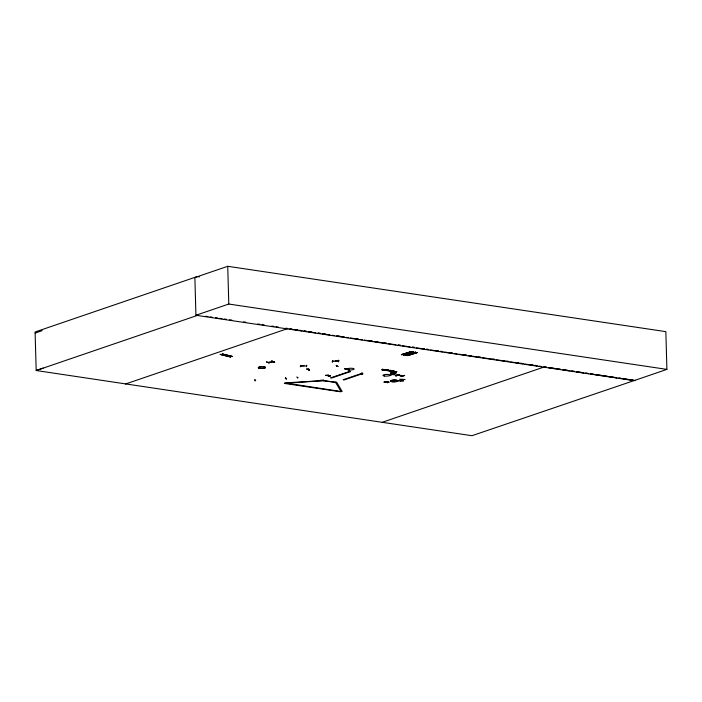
<?xml version="1.0" encoding="UTF-8"?>
<svg xmlns="http://www.w3.org/2000/svg" width="702" height="702" viewBox="0 0 702 702"><rect width="100%" height="100%" fill="white"/><g stroke="black" fill="none" stroke-linecap="round" stroke-linejoin="round"><path stroke-width="1.05" d="M396.156 372.806L390.356 373.087M396.147 373.166L390.338 373.227M397.858 380.712L403.553 380.87L397.946 380.651M300.763 365.4L300.333 366.83L300.816 365.452M306.484 365.996L300.86 366.102M306.642 365.338L306.476 366.716L306.695 365.286M332.248 361.951L332.739 360.565L332.274 361.907M332.687 360.521L332.529 361.863M337.943 360.574L337.952 361.179L337.934 360.635M337.881 360.582L335.1 360.837M338.715 361.82L338.592 360.161M388.338 370.147L388.61 370.867L389.979 370.393C389.066 370.884 387.916 369.436 388.697 370.2M330.493 375.912L325.825 375.263M390.803 371.665C408.459 371.63 381.405 371.806 393.682 371.455M393.532 371.762L393.111 373.104L393.822 371.753M396.068 375.877L399.807 374.64L396.068 375.842M266.532 361.907L269.261 363.048L266.506 361.925M393.98 373.824L390.496 375.026L394.199 373.815M307.055 368.989L309.354 370.147M255.142 380.923L254.554 379.58M297.666 378.124L296.902 376.86M386.697 381.519L383.88 382.107L385.319 382.379L384.275 382.151L386.398 381.677M362.46 373.183L361.495 374.57M361.469 374.605L362.513 373.227M362.197 373.947L362.811 373.894L362.25 373.894M393.778 373.236L392.769 374.649L393.489 373.271M220.252 354.413L230.449 356.993M220.674 354.343L230.774 356.906L220.191 354.413M222.516 353.948L232.616 356.519L222.043 354.027L232.011 356.528M411.705 351.614L401.491 354.598M403.343 354.879L412.916 351.676M405.44 355.186L415.663 352.202M407.3 355.475L417.172 352.439M413.241 351.86L403.834 354.958M407.599 355.642L417.514 352.492L407.792 355.545M399.526 379.22L405.124 379.51M402.439 379.405L400.851 380.765M386.293 381.537L385.784 381.634M328.115 375.605L328.668 375.517M328.615 375.544L328.15 375.614M402.132 379.422L400.649 380.756M400.737 380.633L401.009 380.063M267.892 362.495L273.139 361.776L267.988 362.486M393.094 373.99C392.339 373.71 392.479 374.71 393.085 373.929M35.135 333.081L42.12 330.668M43.164 368.094L36.179 370.516L35.1 331.985L197.174 276.588L199.307 276.904M382.265 422.323L36.179 370.516L198.245 315.119M227.738 266.295L194.875 277.527L195.928 315.268L634.038 380.624L666.9 369.392L665.847 331.642L227.738 266.295L228.791 304.036L195.928 315.268M125.482 384.02L287.557 328.624M348.815 371.077L350.193 371.121M349.175 371.516L330.598 377.86L331.634 378.018L350.21 371.665L349.175 371.516L349.157 370.963M320.059 380.3L323.262 380.107L323.438 380.835L336.126 382.397L324.113 380.607L284.328 383.397L340.356 391.751L342.155 391.453L336.556 382.09M361.749 373.394L343.173 379.738L344.217 379.896L362.794 373.543L361.749 373.394L361.741 372.841M385.433 369.454C380.853 371.244 388.601 369.48 385.74 369.498M390.54 370.48L389.513 370.832L391.681 370.647L388.847 370.902L390.531 370.165M391.339 371.279L392.962 370.717C390.303 370.217 396.393 371.121 393.295 370.77L391.33 370.963M392.892 374.008L393.094 374.64M387.425 381.844L385.591 382.476L388.636 382.151L387.355 382.739L389.189 382.107L386.275 382.388C388.109 382.362 387.276 381.107 387.732 381.888M544.717 366.795L382.204 422.314L471.955 435.705L634.038 380.624M344.568 368.848L349.368 369.542L344.717 368.813M401.342 354.694L411.258 351.544M401.79 354.764L411.407 351.57M403.518 355.045L412.96 351.684M403.65 355.054L413.259 351.851M415.189 352.141L405.616 355.352M404.738 375.456L400.974 376.614L404.484 375.43M411.714 351.605L401.983 354.668M415.672 352.193L405.94 355.265M308.275 369.033C308.16 369.436 309.003 369.401 308.88 369.015M308.231 369.585L308.696 369.533M336.916 366.005L336.495 366.058M382.221 369.261L382.985 369.112M387.197 370.331L385.372 370.34L387.829 370.156L385.916 370.138L387.495 370.156L386.398 370.121M308.836 369.577L308.678 368.98M336.442 366.058L336.846 365.935M255.633 380.273L255.037 380.247L255.668 380.221M285.907 378.439L285.363 378.413M297.902 377.527L297.376 377.544L297.859 377.457M327.527 375.667L328.106 375.693M271.727 361.179L274.736 362.258L271.762 360.889M386.583 369.761L387.223 369.743M398.139 375.298L402.79 375.991L398.095 375.359M336.082 365.321L338.346 366.514M386.539 369.664L387.697 369.743M323.271 380.572L284.845 382.906L341.032 391.523L335.433 382.151M335.442 382.625L336.565 382.555M328.088 374.973L328.878 376.272M285.503 377.737L286.302 379.08M338.882 360.451L338.434 361.749M301.369 365.76L304.089 365.654M332.774 361.284L338.461 361.109M228.791 304.036L666.9 369.392M205.809 316.242L207.976 316.567M210.135 316.892L212.294 317.216M215.54 317.699L217.804 317.98M219.858 318.339L222.016 318.664M224.184 318.989L226.342 319.305M229.589 319.796L231.827 320.086M243.629 321.885L245.858 322.192M257.678 323.982L259.88 324.289M262.004 324.631L264.198 324.938M271.727 326.079L273.912 326.395M276.053 326.72L278.229 327.044M285.775 328.176L287.934 328.492M290.101 328.817L292.269 329.141M295.524 329.624L297.692 329.949M299.859 330.273L302.027 330.598M304.185 330.923L306.353 331.247M309.608 331.73L311.776 332.055M318.278 333.02L320.445 333.345M323.692 333.827L325.86 334.152M337.776 335.933L339.943 336.249M342.111 336.574L344.278 336.899M356.195 338.68L358.362 339.005M370.279 340.777L372.446 341.102M375.702 341.584L377.869 341.909M384.363 342.883L386.53 343.199M398.455 344.98L400.623 345.305M412.539 347.078L414.707 347.402M422.288 348.534L424.456 348.859M426.623 349.184L428.79 349.508M436.372 350.64L438.539 350.956M440.707 351.281L442.874 351.605M450.456 352.737L452.623 353.062M454.791 353.387L456.958 353.711M464.54 354.843L466.707 355.159M468.875 355.484L471.042 355.809M478.632 356.941L480.8 357.265M492.716 359.038L494.884 359.363M502.465 360.495L504.633 360.819M506.8 361.144L508.968 361.469M516.549 362.601L518.717 362.916M520.884 363.241L523.051 363.566M530.633 364.698L532.8 365.022M534.968 365.347L537.135 365.663M555.133 368.55L548.657 367.576L560.354 369.313M557.291 368.866L560.521 369.357M562.679 369.682L569.155 370.647M571.314 370.972L574.552 371.455M576.711 371.779L583.187 372.753M585.345 373.078L588.574 373.561M590.733 373.885L602.606 375.667M604.764 375.982L616.637 377.764M618.787 378.088L635.477 380.589M289.724 328.948L291.892 329.273M294.059 329.598L301.641 330.73M303.808 331.054L305.975 331.37M308.143 331.695L315.724 332.827M317.892 333.152L320.059 333.476M322.227 333.801L329.808 334.933M331.976 335.249L334.143 335.574M336.311 335.898L343.901 337.03M346.068 337.355L348.227 337.68M350.395 338.004L357.985 339.127M360.152 339.452L362.32 339.777M364.487 340.101L372.069 341.233M374.236 341.558L386.153 343.331M388.32 343.655L395.902 344.787M398.069 345.112L400.237 345.437M402.404 345.761L409.986 346.885M412.153 347.209L414.32 347.534M416.488 347.859L424.078 348.991M426.237 349.315L428.404 349.64M430.572 349.956L438.162 351.088M440.329 351.412L442.497 351.737M444.664 352.062L452.246 353.194M454.413 353.518L456.581 353.834M458.748 354.159L466.33 355.291M468.497 355.616L480.414 357.397M482.581 357.713L494.498 359.494M496.665 359.819L508.581 361.591M510.749 361.916L522.674 363.697M524.833 364.022L536.758 365.795M538.925 366.119L541.093 366.444M562.495 369.638L569.963 370.753M572.104 371.068L574.236 371.384M576.368 371.709L583.845 372.823M585.986 373.139L588.118 373.455M590.25 373.78L593.453 374.254M595.594 374.57L607.335 376.325M609.468 376.641L616.944 377.755M619.085 378.08L621.217 378.396M623.35 378.711L634.029 380.308M392.488 374.499L397.209 375.131M395.682 375.763L399.166 374.596L395.489 375.728M325.693 375.307L330.519 375.982M271.779 361.118L274.491 362.232M328.615 376.272L327.808 374.912L328.887 376.307M285.582 377.694L286.381 379.036M323.262 380.107L324.113 380.607M400.798 380.063L400.807 380.616L400.719 380.08M384.187 369.603L381.914 369.796L384.187 369.603M306.835 369.024L309.398 370.217L306.835 369.024M385.679 369.901L384.161 370.042L385.679 369.901M383.827 369.621L382.3 369.814L383.81 369.656M388.311 370.568L386.96 370.621L388.303 370.48M546.498 367.251L544.34 366.927L546.472 367.251M348.359 369.84A3.624 0.851 -1.6 0 0 354.115 369.112A3.624 0.851 -1.6 0 0 349.096 368.357A3.624 0.851 -1.6 0 0 348.359 369.84M259.74 368.331A3.642 0.86 -1.6 0 0 265.531 367.585A3.642 0.86 -1.6 0 0 260.477 366.839A3.642 0.86 -1.6 0 0 259.74 368.331A3.624 0.851 -1.6 0 0 265.514 367.594A3.624 0.851 -1.6 0 0 260.477 366.848A3.624 0.851 -1.6 0 0 259.749 368.331M391.997 381.651A3.633 0.851 -1.6 0 0 397.78 380.914A3.633 0.851 -1.6 0 0 392.734 380.168A3.633 0.851 -1.6 0 0 391.997 381.651M392.006 381.669A3.624 0.851 -1.6 0 0 397.762 380.932A3.624 0.851 -1.6 0 0 392.743 380.177A3.624 0.851 -1.6 0 0 392.006 381.669M384.371 376.026A3.624 0.851 -1.6 0 0 390.128 375.289A3.624 0.851 -1.6 0 0 385.1 374.543A3.624 0.851 -1.6 0 0 384.371 376.026"/></g></svg>
